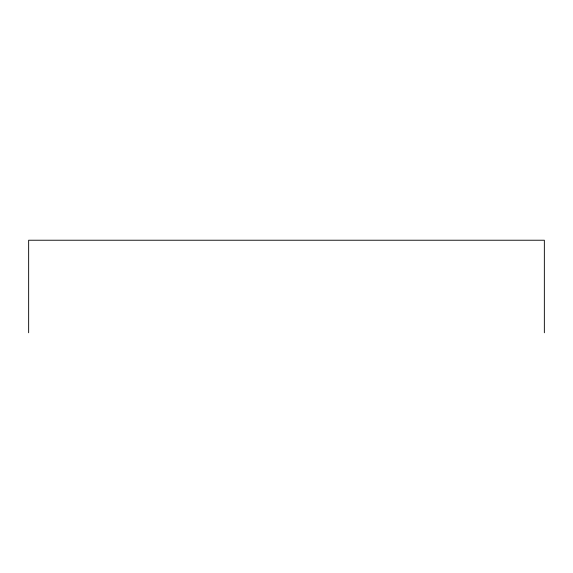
<?xml version="1.0" encoding="UTF-8"?>
<svg xmlns="http://www.w3.org/2000/svg" width="573" height="573" viewBox="0 0 573 573"><rect width="100%" height="100%" fill="white"/><g stroke="black" fill="none" stroke-linecap="round" stroke-linejoin="round"><path stroke-width="0.86" d="M544.35 332.77L544.35 240.23L28.65 240.23L28.65 332.77"/></g></svg>
